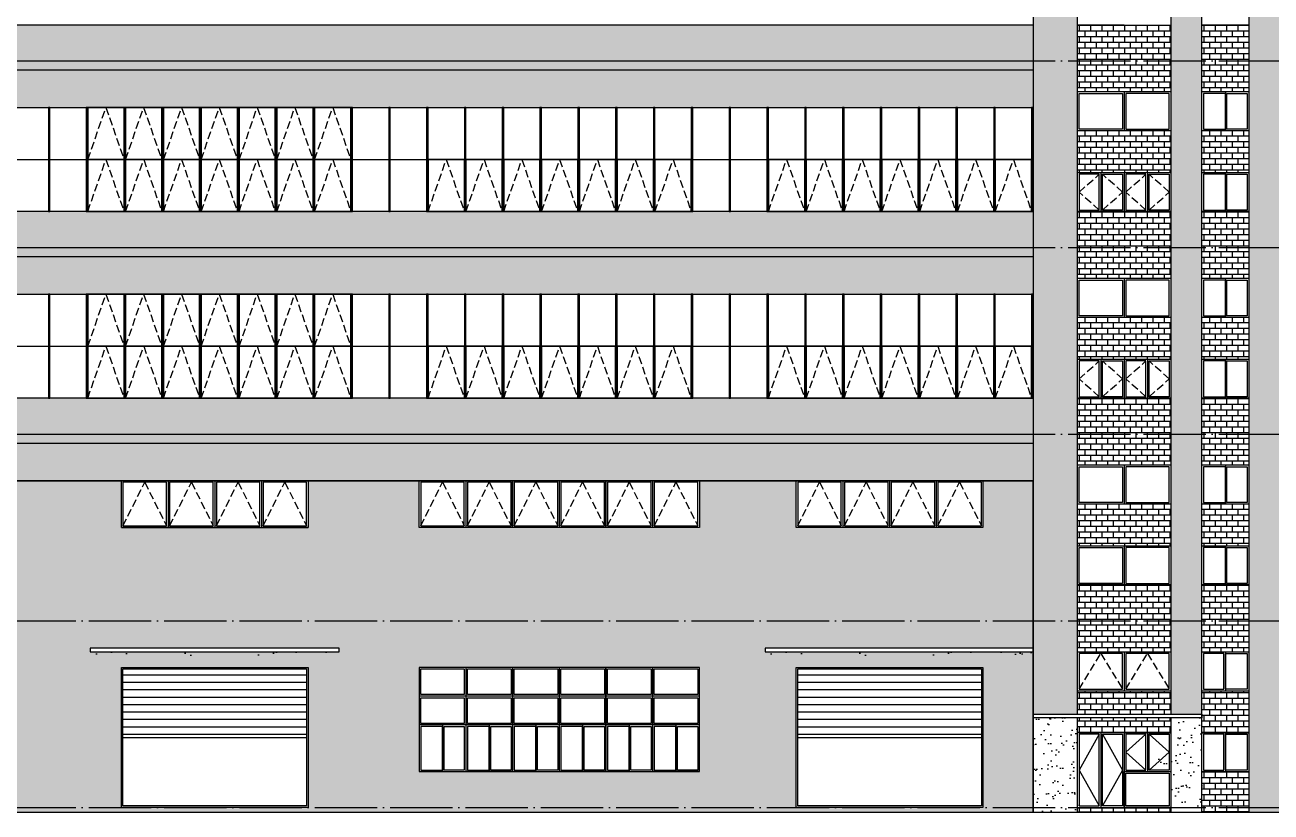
# Model space of a CAD drawing. Extents: x 6843040 to 15500510, y -6507076 to -4940511.
# Drawn here: x 7670060 to 7710092, y -5889567 to -5864267 of the extents above; entities that cross this region are included whole.
import ezdxf

# ---------------------------------------------------------------- set-up
doc = ezdxf.new("R2010")
doc.units = 0
doc.header["$LTSCALE"] = 1000
doc.header["$MEASUREMENT"] = 0
doc.linetypes.add('DASH', pattern=[0.35, 0.25, -0.1])
doc.linetypes.add('DOTE', pattern=[2.42, 2, -0.2, 0.02, -0.2])
for name, color, linetype in [('DOTE', 8, 'DOTE'), ('E_LINE_1', 1, 'Continuous'), ('E_LINE_2', 40, 'Continuous'), ('E_LINE_3', 7, 'Continuous'), ('E_LINE_6', 11, 'Continuous'), ('plan-1', 40, 'Continuous'), ('PUB_HACTH', 8, 'Continuous'), ('WINDOW', 4, 'Continuous')]:
    doc.layers.add(name, color=color, linetype=linetype)
pattern_1 = [(82.5, (0, 0), (-422.103955, 395.378137), [0, -456, 0, -510, 0, -487.5]), (52.5, (0, 0), (-223.241253, 974.09392), [0, -246, 0, -411, 0, -157.5]), (12.5, (-260.9, -260.9), (659.408782, 661.809715), [0, -150, 0, -540, 0, -705]), (2.5, (-260.9, -260.9), (451.51265, 823.878855), [0, -75, 0, -354, 0, -405])]

msp = doc.modelspace()

# ---------------------------------------------------------------- hatches: boundary and pattern name
at = {"layer": 'PUB_HACTH'}
h = msp.add_hatch(dxfattribs=at)
h.set_pattern_fill('粉刷', color=256, scale=150, angle=45)
h.set_pattern_definition(pattern_1)
h.paths.add_polyline_path([(7713872.4, -5842417.4), (7702447.4, -5842417.4), (7702447.4, -5886417.4), (7703872.4, -5886417.4), (7703872.4, -5843417.4), (7706872.4, -5843417.4), (7706872.4, -5886417.4), (7707447.4, -5886417.4), (7707872.4, -5886417.4), (7707872.4, -5843417.4), (7709372.4, -5843417.4), (7709372.4, -5889567.4), (7713872.4, -5889567.4)])
h = msp.add_hatch(dxfattribs=at)
h.set_pattern_fill('粉刷', color=256, scale=150, angle=45)
h.set_pattern_definition([(82.5, (-9e-10, 205189), (-422.103955, 395.378137), [0, -456, 0, -510, 0, -487.5]), (52.5, (-9e-10, 205189), (-223.241253, 974.09392), [0, -246, 0, -411, 0, -157.5]), (12.5, (-260.9, 204928.1), (659.408782, 661.809715), [0, -150, 0, -540, 0, -705]), (2.5, (-260.9, 204928.1), (451.51265, 823.878855), [0, -75, 0, -354, 0, -405])])
h.paths.add_polyline_path([(7702447.4, -5864267.4), (7648897.4, -5864267.4), (7648897.4, -5865417.4), (7648997.4, -5865417.4), (7702447.4, -5865417.4)])
h.paths.add_polyline_path([(7702447.4, -5865717.4), (7648897.4, -5865717.4), (7648897.4, -5866917.4), (7648997.4, -5866917.4), (7702447.4, -5866917.4)])
h = msp.add_hatch(dxfattribs=at)
h.set_pattern_fill('AR-B816', color=256, scale=150)
h.set_pattern_definition([(0, (425, 211189), (0, 181.9656), []), (90, (425, 211189), (-181.9656, 181.9656), [181.9656, -181.9656])])
h.paths.add_polyline_path([(7703872.4, -5866417.4), (7706872.4, -5866417.4), (7706872.4, -5864267.4), (7703872.4, -5864267.4)])
h = msp.add_hatch(dxfattribs=at)
h.set_pattern_fill('AR-B816', color=256, scale=150)
h.set_pattern_definition([(0, (4425, 211189), (0, 181.9656), []), (90, (4425, 211189), (-181.9656, 181.9656), [181.9656, -181.9656])])
h.paths.add_polyline_path([(7707872.4, -5866417.4), (7709372.4, -5866417.4), (7709372.4, -5864267.4), (7707872.4, -5864267.4)])
h = msp.add_hatch(dxfattribs=at)
h.set_pattern_fill('AR-B816', color=256, scale=150)
h.set_pattern_definition([(0, (91111.56, 198914), (0, 181.9656), []), (90, (91111.56, 198914), (-181.9656, 181.9656), [181.9656, -181.9656])])
h.paths.add_polyline_path([(7702447.4, -5865692.4), (7648997.4, -5865692.4), (7648997.4, -5865392.4), (7702447.4, -5865392.4)])
h = msp.add_hatch(dxfattribs=at)
h.set_pattern_fill('AR-B816', color=256, scale=150)
h.set_pattern_definition([(0, (425, 209089.1), (0, 181.9656), []), (90, (425, 209089.1), (-181.9656, 181.9656), [181.9656, -181.9656])])
h.paths.add_polyline_path([(7706872.4, -5867667.4), (7703872.4, -5867667.4), (7703872.4, -5869017.3), (7706872.4, -5869017.3)])
h = msp.add_hatch(dxfattribs=at)
h.set_pattern_fill('AR-B816', color=256, scale=150)
h.set_pattern_definition([(0, (4425, 209089.1), (0, 181.9656), []), (90, (4425, 209089.1), (-181.9656, 181.9656), [181.9656, -181.9656])])
h.paths.add_polyline_path([(7709372.4, -5867667.4), (7707872.4, -5867667.4), (7707872.4, -5869017.3), (7709372.4, -5869017.3)])
h = msp.add_hatch(dxfattribs=at)
h.set_pattern_fill('粉刷', color=256, scale=150, angle=45)
h.set_pattern_definition([(82.5, (-9e-10, 199189), (-422.103955, 395.378137), [0, -456, 0, -510, 0, -487.5]), (52.5, (-9e-10, 199189), (-223.241253, 974.09392), [0, -246, 0, -411, 0, -157.5]), (12.5, (-260.9, 198928.1), (659.408782, 661.809715), [0, -150, 0, -540, 0, -705]), (2.5, (-260.9, 198928.1), (451.51265, 823.878855), [0, -75, 0, -354, 0, -405])])
h.paths.add_polyline_path([(7702447.4, -5870267.4), (7648897.4, -5870267.4), (7648897.4, -5871417.4), (7648997.4, -5871417.4), (7702447.4, -5871417.4)])
h.paths.add_polyline_path([(7702447.4, -5871717.4), (7648897.4, -5871717.4), (7648897.4, -5872917.4), (7648997.4, -5872917.4), (7702447.4, -5872917.4)])
h = msp.add_hatch(dxfattribs=at)
h.set_pattern_fill('AR-B816', color=256, scale=150)
h.set_pattern_definition([(0, (425, 205189), (0, 181.9656), []), (90, (425, 205189), (-181.9656, 181.9656), [181.9656, -181.9656])])
h.paths.add_polyline_path([(7703872.4, -5872417.4), (7706872.4, -5872417.4), (7706872.4, -5870267.4), (7703872.4, -5870267.4)])
h = msp.add_hatch(dxfattribs=at)
h.set_pattern_fill('AR-B816', color=256, scale=150)
h.set_pattern_definition([(0, (4425, 205189), (0, 181.9656), []), (90, (4425, 205189), (-181.9656, 181.9656), [181.9656, -181.9656])])
h.paths.add_polyline_path([(7707872.4, -5872417.4), (7709372.4, -5872417.4), (7709372.4, -5870267.4), (7707872.4, -5870267.4)])
h = msp.add_hatch(dxfattribs=at)
h.set_pattern_fill('AR-B816', color=256, scale=150)
h.set_pattern_definition([(0, (91111.56, 192889), (0, 181.9656), []), (90, (91111.56, 192889), (-181.9656, 181.9656), [181.9656, -181.9656])])
h.paths.add_polyline_path([(7702447.4, -5871717.4), (7648997.4, -5871717.4), (7648997.4, -5871417.4), (7702447.4, -5871417.4)])
h = msp.add_hatch(dxfattribs=at)
h.set_pattern_fill('AR-B816', color=256, scale=150)
h.set_pattern_definition([(0, (425, 203089.1), (0, 181.9656), []), (90, (425, 203089.1), (-181.9656, 181.9656), [181.9656, -181.9656])])
h.paths.add_polyline_path([(7706872.4, -5873667.4), (7703872.4, -5873667.4), (7703872.4, -5875017.3), (7706872.4, -5875017.3)])
h = msp.add_hatch(dxfattribs=at)
h.set_pattern_fill('AR-B816', color=256, scale=150)
h.set_pattern_definition([(0, (4425, 203089.1), (0, 181.9656), []), (90, (4425, 203089.1), (-181.9656, 181.9656), [181.9656, -181.9656])])
h.paths.add_polyline_path([(7709372.4, -5873667.4), (7707872.4, -5873667.4), (7707872.4, -5875017.3), (7709372.4, -5875017.3)])
h = msp.add_hatch(dxfattribs=at)
h.set_pattern_fill('粉刷', color=256, scale=150, angle=45)
h.set_pattern_definition([(82.5, (-9e-10, 193189), (-422.103955, 395.378137), [0, -456, 0, -510, 0, -487.5]), (52.5, (-9e-10, 193189), (-223.241253, 974.09392), [0, -246, 0, -411, 0, -157.5]), (12.5, (-260.9, 192928.1), (659.408782, 661.809715), [0, -150, 0, -540, 0, -705]), (2.5, (-260.9, 192928.1), (451.51265, 823.878855), [0, -75, 0, -354, 0, -405])])
h.paths.add_polyline_path([(7702447.4, -5876267.4), (7648897.4, -5876267.4), (7648897.4, -5877417.4), (7648997.4, -5877417.4), (7702447.4, -5877417.4)])
h.paths.add_polyline_path([(7702447.4, -5877717.4), (7648897.4, -5877717.4), (7648897.4, -5878917.4), (7648997.4, -5878917.4), (7702447.4, -5878917.4)])
h = msp.add_hatch(dxfattribs=at)
h.set_pattern_fill('AR-B816', color=256, scale=150)
h.set_pattern_definition([(0, (425, 199189), (0, 181.9656), []), (90, (425, 199189), (-181.9656, 181.9656), [181.9656, -181.9656])])
h.paths.add_polyline_path([(7703872.4, -5878417.4), (7706872.4, -5878417.4), (7706872.4, -5876267.4), (7703872.4, -5876267.4)])
h = msp.add_hatch(dxfattribs=at)
h.set_pattern_fill('AR-B816', color=256, scale=150)
h.set_pattern_definition([(0, (4425, 199189), (0, 181.9656), []), (90, (4425, 199189), (-181.9656, 181.9656), [181.9656, -181.9656])])
h.paths.add_polyline_path([(7709372.4, -5876267.4), (7707872.4, -5876267.4), (7707872.4, -5878417.4), (7709372.4, -5878417.4)])
h = msp.add_hatch(dxfattribs=at)
h.set_pattern_fill('AR-B816', color=256, scale=150)
h.set_pattern_definition([(0, (91111.56, 186889), (0, 181.9656), []), (90, (91111.56, 186889), (-181.9656, 181.9656), [181.9656, -181.9656])])
h.paths.add_polyline_path([(7702447.4, -5877717.4), (7648997.4, -5877717.4), (7648997.4, -5877417.4), (7702447.4, -5877417.4)])
h = msp.add_hatch(dxfattribs=at)
h.set_pattern_fill('粉刷', color=256, scale=150, angle=45)
h.set_pattern_definition(pattern_1)
h.paths.add_polyline_path([(7694836.2, -5889417.4), (7694836.2, -5884917.4), (7700836.2, -5884917.4), (7700836.2, -5889417.4)], flags=16)
h.paths.add_polyline_path([(7693836.2, -5884417.4), (7702447.4, -5884417.4), (7702447.4, -5884297.4), (7693836.2, -5884297.4)], flags=16)
h.paths.add_polyline_path([(7649197.4, -5889567.4), (7702447.4, -5889567.4), (7702447.4, -5878917.4), (7649197.4, -5878917.4)])
h.paths.add_polyline_path([(7700836.2, -5880417.4), (7694836.2, -5880417.4), (7694836.2, -5878917.4), (7700836.2, -5878917.4)], flags=16)
h.paths.add_polyline_path([(7691725, -5880417.4), (7688725, -5880417.4), (7688725, -5878917.4), (7691725, -5878917.4)], flags=16)
h.paths.add_polyline_path([(7682725, -5888267.4), (7691725, -5888267.4), (7691725, -5884917.4), (7682725, -5884917.4)], flags=16)
h.paths.add_polyline_path([(7688725, -5880417.4), (7685725, -5880417.4), (7685725, -5878917.4), (7688725, -5878917.4)], flags=16)
h.paths.add_polyline_path([(7685725, -5880417.4), (7682725, -5880417.4), (7682725, -5878917.4), (7685725, -5878917.4)], flags=16)
h.paths.add_polyline_path([(7679158.7, -5880417.4), (7673158.7, -5880417.4), (7673158.7, -5878917.4), (7679158.7, -5878917.4)], flags=16)
h.paths.add_polyline_path([(7669747.4, -5880417.4), (7666747.4, -5880417.4), (7666747.4, -5878917.4), (7669747.4, -5878917.4)], flags=16)
h.paths.add_polyline_path([(7666747.4, -5880417.4), (7663747.4, -5880417.4), (7663747.4, -5878917.4), (7666747.4, -5878917.4)], flags=16)
h.paths.add_polyline_path([(7663747.4, -5880417.4), (7660747.4, -5880417.4), (7660747.4, -5878917.4), (7663747.4, -5878917.4)], flags=16)
h.paths.add_polyline_path([(7669747.4, -5888267.4), (7660747.4, -5888267.4), (7660747.4, -5884917.4), (7669747.4, -5884917.4)], flags=16)
h.paths.add_polyline_path([(7673158.7, -5889417.4), (7673158.7, -5884917.4), (7679158.7, -5884917.4), (7679158.7, -5889417.4)], flags=16)
h.paths.add_polyline_path([(7672158.7, -5884417.4), (7680158, -5884417.4), (7680158, -5884297.4), (7672158.7, -5884297.4)], flags=16)
h.paths.add_polyline_path([(7656697.4, -5889417.4), (7658197.4, -5889417.4), (7658197.4, -5887017.4), (7656697.4, -5887017.4)], flags=16)
h.paths.add_polyline_path([(7654197.4, -5889417.4), (7655697.4, -5889417.4), (7655697.4, -5887017.4), (7654197.4, -5887017.4)], flags=16)
h.paths.add_polyline_path([(7654197.4, -5886537.4), (7653197.4, -5886537.4), (7653197.4, -5886417.4), (7658197.4, -5886417.4), (7660747.4, -5886417.4), (7660747.4, -5886537.4)], flags=16)
h.paths.add_polyline_path([(7656697.4, -5886167.4), (7658197.4, -5886167.4), (7658197.4, -5884917.4), (7656697.4, -5884917.4)], flags=16)
h.paths.add_polyline_path([(7656697.4, -5882267.4), (7658197.4, -5882267.4), (7658197.4, -5881017.3), (7656697.4, -5881017.3)], flags=16)
h.paths.add_polyline_path([(7654197.4, -5882267.4), (7655697.4, -5882267.4), (7655697.4, -5881017.3), (7654197.4, -5881017.3)], flags=16)
h.paths.add_polyline_path([(7654197.4, -5880167.5), (7655697.4, -5880167.5), (7655697.4, -5878917.4), (7654197.4, -5878917.4)], flags=16)
h.paths.add_polyline_path([(7656697.4, -5880167.5), (7658197.4, -5880167.5), (7658197.4, -5878917.4), (7656697.4, -5878917.4)], flags=16)
h = msp.add_hatch(dxfattribs=at)
h.set_pattern_fill('AR-B816', color=256, scale=150)
h.set_pattern_definition([(0, (425, 197089.1), (0, 181.9656), []), (90, (425, 197089.1), (-181.9656, 181.9656), [181.9656, -181.9656])])
h.paths.add_polyline_path([(7706872.4, -5879667.4), (7703872.4, -5879667.4), (7703872.4, -5881017.3), (7706872.4, -5881017.3)])
h = msp.add_hatch(dxfattribs=at)
h.set_pattern_fill('AR-B816', color=256, scale=150)
h.set_pattern_definition([(0, (4425, 197089.1), (0, 181.9656), []), (90, (4425, 197089.1), (-181.9656, 181.9656), [181.9656, -181.9656])])
h.paths.add_polyline_path([(7709372.4, -5879667.4), (7707872.4, -5879667.4), (7707872.4, -5881017.3), (7709372.4, -5881017.3)])
h = msp.add_hatch(dxfattribs=at)
h.set_pattern_fill('AR-B816', color=256, scale=150)
h.set_pattern_definition([(0, (425, 193189), (0, 181.9656), []), (90, (425, 193189), (-181.9656, 181.9656), [181.9656, -181.9656])])
h.paths.add_polyline_path([(7703872.4, -5884417.3), (7706872.4, -5884417.3), (7706872.4, -5882267.4), (7703872.4, -5882267.4)])
h = msp.add_hatch(dxfattribs=at)
h.set_pattern_fill('AR-B816', color=256, scale=150)
h.set_pattern_definition([(0, (4425, 193189), (0, 181.9656), []), (90, (4425, 193189), (-181.9656, 181.9656), [181.9656, -181.9656])])
h.paths.add_polyline_path([(7707872.4, -5884417.4), (7709372.4, -5884417.4), (7709372.4, -5882267.4), (7707872.4, -5882267.4)])
h = msp.add_hatch(dxfattribs=at)
h.set_pattern_fill('粉刷', color=256, scale=150, angle=45)
h.set_pattern_definition([(82.5, (19760.6, 215189), (-422.103955, 395.378137), [0, -456, 0, -510, 0, -487.5]), (52.5, (19760.6, 215189), (-223.241253, 974.09392), [0, -246, 0, -411, 0, -157.5]), (12.5, (19499.66, 214928.1), (659.408782, 661.809715), [0, -150, 0, -540, 0, -705]), (2.5, (19499.66, 214928.1), (451.51265, 823.878855), [0, -75, 0, -354, 0, -405])])
h.paths.add_polyline_path([(7680158, -5884417.4), (7679158, -5884417.4), (7672158.7, -5884417.4), (7672158.7, -5884537.4), (7675158, -5884537.4), (7680158, -5884537.4)])
h = msp.add_hatch(dxfattribs=at)
h.set_pattern_fill('粉刷', color=256, scale=150, angle=45)
h.set_pattern_definition([(82.5, (41438.13, 215189), (-422.103955, 395.378137), [0, -456, 0, -510, 0, -487.5]), (52.5, (41438.1, 215189), (-223.241253, 974.09392), [0, -246, 0, -411, 0, -157.5]), (12.5, (41177.2, 214928.1), (659.408782, 661.809715), [0, -150, 0, -540, 0, -705]), (2.5, (41177.2, 214928.1), (451.51265, 823.878855), [0, -75, 0, -354, 0, -405])])
h.paths.add_polyline_path([(7702447.4, -5884417.4), (7700835.6, -5884417.4), (7693836.2, -5884417.4), (7693836.2, -5884537.4), (7696835.6, -5884537.4), (7702447.4, -5884537.4)])
h = msp.add_hatch(dxfattribs=at)
h.set_pattern_fill('ANSI31', color=256, scale=150, angle=135)
h.set_pattern_definition([(180, (3295708.31, -759991.84), (-1e-14, -238.125), [])])
h.paths.add_polyline_path([(7673208.7, -5884967.4), (7673208.7, -5887167.4), (7679108.7, -5887167.4), (7679108.7, -5884967.4)])
h = msp.add_hatch(dxfattribs=at)
h.set_pattern_fill('ANSI31', color=256, scale=150, angle=135)
h.set_pattern_definition([(180, (3317385.86, -759991.84), (-1e-14, -238.125), [])])
h.paths.add_polyline_path([(7694886.2, -5884967.4), (7694886.2, -5887167.4), (7700786.2, -5887167.4), (7700786.2, -5884967.4)])
h = msp.add_hatch(dxfattribs=at)
h.set_pattern_fill('AR-B816', color=256, scale=150)
h.set_pattern_definition([(0, (425.01, 189739), (0, 181.9656), []), (90, (425.01, 189739), (-181.9656, 181.9656), [181.9656, -181.9656])])
h.paths.add_polyline_path([(7703872.4, -5886417.4), (7706872.4, -5886417.4), (7706872.4, -5885667.4), (7703872.4, -5885667.4)])
h.paths.add_polyline_path([(7706872.4, -5886537.4), (7703872.4, -5886537.4), (7703872.4, -5887017.4), (7706872.4, -5887017.4)])
h = msp.add_hatch(dxfattribs=at)
h.set_pattern_fill('AR-B816', color=256, scale=150)
h.set_pattern_definition([(0, (4425, 189739), (0, 181.9656), []), (90, (4425, 189739), (-181.9656, 181.9656), [181.9656, -181.9656])])
h.paths.add_polyline_path([(7707872.4, -5887017.4), (7709372.4, -5887017.4), (7709372.4, -5885667.4), (7707872.4, -5885667.4)])
h = msp.add_hatch(dxfattribs=at)
h.set_pattern_fill('粉刷', color=256, scale=150, angle=45)
h.set_pattern_definition(pattern_1)
h.paths.add_polyline_path([(7703872.4, -5886537.4), (7703447.4, -5886537.4), (7702447.4, -5886537.4), (7702447.4, -5889567.4), (7703872.4, -5889567.4)], flags=17)
h = msp.add_hatch(dxfattribs=at)
h.set_pattern_fill('粉刷', color=256, scale=150, angle=45)
h.set_pattern_definition(pattern_1)
h.paths.add_polyline_path([(7706872.4, -5889567.4), (7707872.4, -5889567.4), (7707872.4, -5886537.4), (7706872.4, -5886537.4)])
h = msp.add_hatch(dxfattribs=at)
h.set_pattern_fill('粉刷', color=256, scale=150, angle=45)
h.set_pattern_definition(pattern_1)
edge = h.paths.add_edge_path()
edge.add_line((7706172.2, -5888020.2), (7706853.2, -5888020.2))
edge.add_line((7706853.2, -5888020.2), (7706853.2, -5887757.7))
edge.add_line((7706853.2, -5887757.7), (7706172.2, -5887757.7))
edge.add_line((7706172.2, -5887757.7), (7706172.2, -5888020.2))
edge.add_line((7706839.1, -5887910.9), (7706928, -5887910.9))
edge.add_line((7706928, -5887910.9), (7706928, -5887779.6))
edge.add_line((7706928, -5887779.6), (7706839.1, -5887779.6))
edge.add_line((7706839.1, -5887779.6), (7706839.1, -5887910.9))
h = msp.add_hatch(dxfattribs=at)
h.set_pattern_fill('AR-B816', color=256, scale=150)
h.set_pattern_definition([(0, (4425, 187189), (0, 181.9656), []), (90, (4425, 187189), (-181.9656, 181.9656), [181.9656, -181.9656])])
h.paths.add_polyline_path([(7707872.4, -5889567.4), (7709372.4, -5889567.4), (7709372.4, -5888267.4), (7707872.4, -5888267.4)])
h = msp.add_hatch(dxfattribs=at)
h.set_pattern_fill('AR-B816', color=256, scale=150)
h.set_pattern_definition([(0, (425, 186039), (0, 181.9656), []), (90, (425, 186039), (-181.9656, 181.9656), [181.9656, -181.9656])])
h.paths.add_polyline_path([(7703872.4, -5889567.4), (7706872.4, -5889567.4), (7706872.4, -5889417.4), (7703872.4, -5889417.4)])

# ---------------------------------------------------------------- linework, layer by layer
for points in [[(7703872.4, -5864267.4), (7705372.4, -5864267.4)], [(7707872.4, -5864267.4), (7709372.4, -5864267.4)], [(7703872.4, -5870267.4), (7705372.4, -5870267.4)], [(7707872.4, -5870267.4), (7709372.4, -5870267.4)], [(7703872.4, -5876267.4), (7705372.4, -5876267.4)], [(7707872.4, -5876267.4), (7709372.4, -5876267.4)], [(7709372.4, -5878417.4), (7707872.4, -5878417.4)], [(7703872.4, -5882267.4), (7705372.4, -5882267.4)], [(7709372.4, -5882267.4), (7707872.4, -5882267.4)], [(7703872.4, -5884417.4), (7705372.4, -5884417.4)], [(7707872.4, -5884417.4), (7709372.4, -5884417.4)], [(7703872.4, -5885667.4), (7705372.4, -5885667.4)], [(7703872.4, -5885667.4), (7706872.4, -5885667.4)], [(7707872.4, -5885667.4), (7709372.4, -5885667.4)], [(7707872.4, -5885667.4), (7709372.4, -5885667.4)], [(7685725, -5888267.4), (7684225, -5888267.4)], [(7688725, -5888267.4), (7687225, -5888267.4)], [(7691725, -5888267.4), (7690225, -5888267.4)], [(7705372.4, -5888267.4), (7706872.4, -5888267.4)], [(7707872.4, -5888267.4), (7709372.4, -5888267.4)], [(7703872.4, -5889417.4), (7705372.4, -5889417.4)]]:
    msp.add_lwpolyline(points)
for points in [[(7679158.7, -5880417.4), (7673158.7, -5880417.4), (7673158.7, -5878917.4), (7679158.7, -5878917.4)], [(7685725, -5880417.4), (7682725, -5880417.4), (7682725, -5878917.4), (7685725, -5878917.4)], [(7688725, -5880417.4), (7685725, -5880417.4), (7685725, -5878917.4), (7688725, -5878917.4)], [(7691725, -5880417.4), (7688725, -5880417.4), (7688725, -5878917.4), (7691725, -5878917.4)], [(7700836.2, -5880417.4), (7694836.2, -5880417.4), (7694836.2, -5878917.4), (7700836.2, -5878917.4)], [(7672158.7, -5884417.4), (7680158, -5884417.4), (7680158, -5884297.4), (7672158.7, -5884297.4)], [(7693836.2, -5884417.4), (7702447.4, -5884417.4), (7702447.4, -5884297.4), (7693836.2, -5884297.4)], [(7673158.7, -5889417.4), (7673158.7, -5884917.4), (7679158.7, -5884917.4), (7679158.7, -5889417.4)], [(7682725, -5888267.4), (7691725, -5888267.4), (7691725, -5884917.4), (7682725, -5884917.4)], [(7685725, -5888267.4), (7688725, -5888267.4), (7688725, -5884917.4), (7685725, -5884917.4)], [(7688725, -5888267.4), (7691725, -5888267.4), (7691725, -5884917.4), (7688725, -5884917.4)], [(7694836.2, -5889417.4), (7694836.2, -5884917.4), (7700836.2, -5884917.4), (7700836.2, -5889417.4)], [(7703447.4, -5886537.4), (7702447.4, -5886537.4), (7702447.4, -5886417.4), (7707447.4, -5886417.4), (7707872.4, -5886417.4), (7707872.4, -5886537.4)], [(7706872.4, -5889567.4), (7707872.4, -5889567.4), (7707872.4, -5886537.4), (7706872.4, -5886537.4)]]:
    msp.add_lwpolyline(points, close=True)
at = {"layer": 'DOTE'}
for p, q in [((7640656.9, -5865417.4), (7783625, -5865417.4)), ((7640656.9, -5871417.4), (7783625, -5871417.4)), ((7640656.9, -5877417.4), (7783625, -5877417.4)), ((7640656.9, -5883417.4), (7783625, -5883417.4)), ((7640656.9, -5889417.4), (7783625, -5889417.4)), ((7640656.9, -5889567.4), (7783625, -5889567.4))]:
    msp.add_line(p, q, dxfattribs=at)
at = {"layer": 'E_LINE_1'}
for points in [[(7713872.4, -5889567.4), (7713872.4, -5842417.4), (7702447.4, -5842417.4), (7702447.4, -5889567.4)], [(7640945, -5889567.4), (7780849, -5889567.4)]]:
    msp.add_lwpolyline(points, dxfattribs=at)
at = {"layer": 'E_LINE_2'}
for points in [[(7648897.4, -5864267.4), (7702447.4, -5864267.4)], [(7648897.4, -5865417.4), (7702447.4, -5865417.4)], [(7702447.4, -5865717.4), (7648897.4, -5865717.4)], [(7648897.4, -5866917.4), (7702447.4, -5866917.4)], [(7702447.4, -5870267.4), (7648897.4, -5870267.4)], [(7648897.4, -5871417.4), (7702447.4, -5871417.4)], [(7702447.4, -5871717.4), (7648897.4, -5871717.4)], [(7648897.4, -5872917.4), (7702447.4, -5872917.4)], [(7702447.4, -5876267.4), (7648897.4, -5876267.4)], [(7648897.4, -5877417.4), (7702447.4, -5877417.4)], [(7702447.4, -5877717.4), (7648897.4, -5877717.4)], [(7648897.4, -5878917.4), (7702447.4, -5878917.4)]]:
    msp.add_lwpolyline(points, dxfattribs=at)
at = {"layer": 'E_LINE_3'}
for points in [[(7703872.4, -5886417.4), (7703872.4, -5843417.4), (7706872.4, -5843417.4), (7706872.4, -5886417.4)], [(7706872.4, -5886537.4), (7706872.4, -5889567.4), (7703872.4, -5889567.4), (7703872.4, -5886537.4)]]:
    msp.add_lwpolyline(points, dxfattribs=at)
msp.add_lwpolyline([(7709372.4, -5889567.4), (7707872.4, -5889567.4), (7707872.4, -5843417.4), (7709372.4, -5843417.4)], close=True, dxfattribs=at)
at = {"layer": 'E_LINE_6'}
for points in [[(7670863.3, -5866917.4), (7670813.3, -5866917.4), (7670813.3, -5870267.4), (7670863.3, -5870267.4)], [(7672078.1, -5866917.4), (7672028.1, -5866917.4), (7672028.1, -5870267.4), (7672078.1, -5870267.4)], [(7673292.9, -5866917.4), (7673242.9, -5866917.4), (7673242.9, -5870267.4), (7673292.9, -5870267.4)], [(7674507.7, -5866917.4), (7674457.7, -5866917.4), (7674457.7, -5870267.4), (7674507.7, -5870267.4)], [(7675722.4, -5866917.4), (7675672.4, -5866917.4), (7675672.4, -5870267.4), (7675722.4, -5870267.4)], [(7676937.2, -5866917.4), (7676887.2, -5866917.4), (7676887.2, -5870267.4), (7676937.2, -5870267.4)], [(7678152, -5866917.4), (7678102, -5866917.4), (7678102, -5870267.4), (7678152, -5870267.4)], [(7679366.8, -5866917.4), (7679316.8, -5866917.4), (7679316.8, -5870267.4), (7679366.8, -5870267.4)], [(7680581.5, -5866917.4), (7680531.5, -5866917.4), (7680531.5, -5870267.4), (7680581.5, -5870267.4)], [(7681796.3, -5866917.4), (7681746.3, -5866917.4), (7681746.3, -5870267.4), (7681796.3, -5870267.4)], [(7683011.1, -5866917.4), (7682961.1, -5866917.4), (7682961.1, -5870267.4), (7683011.1, -5870267.4)], [(7684225.8, -5866917.4), (7684175.8, -5866917.4), (7684175.8, -5870267.4), (7684225.8, -5870267.4)], [(7685440.6, -5866917.4), (7685390.6, -5866917.4), (7685390.6, -5870267.4), (7685440.6, -5870267.4)], [(7686655.4, -5866917.4), (7686605.4, -5866917.4), (7686605.4, -5870267.4), (7686655.4, -5870267.4)], [(7687870.2, -5866917.4), (7687820.2, -5866917.4), (7687820.2, -5870267.4), (7687870.2, -5870267.4)], [(7689084.9, -5866917.4), (7689034.9, -5866917.4), (7689034.9, -5870267.4), (7689084.9, -5870267.4)], [(7690299.7, -5866917.4), (7690249.7, -5866917.4), (7690249.7, -5870267.4), (7690299.7, -5870267.4)], [(7691514.5, -5866917.4), (7691464.5, -5866917.4), (7691464.5, -5870267.4), (7691514.5, -5870267.4)], [(7692729.3, -5866917.4), (7692679.3, -5866917.4), (7692679.3, -5870267.4), (7692729.3, -5870267.4)], [(7693944, -5866917.4), (7693894, -5866917.4), (7693894, -5870267.4), (7693944, -5870267.4)], [(7695158.8, -5866917.4), (7695108.8, -5866917.4), (7695108.8, -5870267.4), (7695158.8, -5870267.4)], [(7696373.6, -5866917.4), (7696323.6, -5866917.4), (7696323.6, -5870267.4), (7696373.6, -5870267.4)], [(7697588.3, -5866917.4), (7697538.3, -5866917.4), (7697538.3, -5870267.4), (7697588.3, -5870267.4)], [(7698803.1, -5866917.4), (7698753.1, -5866917.4), (7698753.1, -5870267.4), (7698803.1, -5870267.4)], [(7700017.9, -5866917.4), (7699967.9, -5866917.4), (7699967.9, -5870267.4), (7700017.9, -5870267.4)], [(7701232.7, -5866917.4), (7701182.7, -5866917.4), (7701182.7, -5870267.4), (7701232.7, -5870267.4)], [(7702447.4, -5866917.4), (7702397.4, -5866917.4), (7702397.4, -5870267.4), (7702447.4, -5870267.4)], [(7670863.3, -5872917.4), (7670813.3, -5872917.4), (7670813.3, -5876267.4), (7670863.3, -5876267.4)], [(7672078.1, -5872917.4), (7672028.1, -5872917.4), (7672028.1, -5876267.4), (7672078.1, -5876267.4)], [(7673292.9, -5872917.4), (7673242.9, -5872917.4), (7673242.9, -5876267.4), (7673292.9, -5876267.4)], [(7674507.7, -5872917.4), (7674457.7, -5872917.4), (7674457.7, -5876267.4), (7674507.7, -5876267.4)], [(7675722.4, -5872917.4), (7675672.4, -5872917.4), (7675672.4, -5876267.4), (7675722.4, -5876267.4)], [(7676937.2, -5872917.4), (7676887.2, -5872917.4), (7676887.2, -5876267.4), (7676937.2, -5876267.4)], [(7678152, -5872917.4), (7678102, -5872917.4), (7678102, -5876267.4), (7678152, -5876267.4)], [(7679366.8, -5872917.4), (7679316.8, -5872917.4), (7679316.8, -5876267.4), (7679366.8, -5876267.4)], [(7680581.5, -5872917.4), (7680531.5, -5872917.4), (7680531.5, -5876267.4), (7680581.5, -5876267.4)], [(7681796.3, -5872917.4), (7681746.3, -5872917.4), (7681746.3, -5876267.4), (7681796.3, -5876267.4)], [(7683011.1, -5872917.4), (7682961.1, -5872917.4), (7682961.1, -5876267.4), (7683011.1, -5876267.4)], [(7684225.8, -5872917.4), (7684175.8, -5872917.4), (7684175.8, -5876267.4), (7684225.8, -5876267.4)], [(7685440.6, -5872917.4), (7685390.6, -5872917.4), (7685390.6, -5876267.4), (7685440.6, -5876267.4)], [(7686655.4, -5872917.4), (7686605.4, -5872917.4), (7686605.4, -5876267.4), (7686655.4, -5876267.4)], [(7687870.2, -5872917.4), (7687820.2, -5872917.4), (7687820.2, -5876267.4), (7687870.2, -5876267.4)], [(7689084.9, -5872917.4), (7689034.9, -5872917.4), (7689034.9, -5876267.4), (7689084.9, -5876267.4)], [(7690299.7, -5872917.4), (7690249.7, -5872917.4), (7690249.7, -5876267.4), (7690299.7, -5876267.4)], [(7691514.5, -5872917.4), (7691464.5, -5872917.4), (7691464.5, -5876267.4), (7691514.5, -5876267.4)], [(7692729.3, -5872917.4), (7692679.3, -5872917.4), (7692679.3, -5876267.4), (7692729.3, -5876267.4)], [(7693944, -5872917.4), (7693894, -5872917.4), (7693894, -5876267.4), (7693944, -5876267.4)], [(7695158.8, -5872917.4), (7695108.8, -5872917.4), (7695108.8, -5876267.4), (7695158.8, -5876267.4)], [(7696373.6, -5872917.4), (7696323.6, -5872917.4), (7696323.6, -5876267.4), (7696373.6, -5876267.4)], [(7697588.3, -5872917.4), (7697538.3, -5872917.4), (7697538.3, -5876267.4), (7697588.3, -5876267.4)], [(7698803.1, -5872917.4), (7698753.1, -5872917.4), (7698753.1, -5876267.4), (7698803.1, -5876267.4)], [(7700017.9, -5872917.4), (7699967.9, -5872917.4), (7699967.9, -5876267.4), (7700017.9, -5876267.4)], [(7701232.7, -5872917.4), (7701182.7, -5872917.4), (7701182.7, -5876267.4), (7701232.7, -5876267.4)], [(7702447.4, -5872917.4), (7702397.4, -5872917.4), (7702397.4, -5876267.4), (7702447.4, -5876267.4)]]:
    msp.add_lwpolyline(points, close=True, dxfattribs=at)
at = {"layer": 'plan-1'}
msp.add_lwpolyline([(7649197.4, -5889567.4), (7702447.4, -5889567.4), (7702447.4, -5878917.4), (7649197.4, -5878917.4)], close=True, dxfattribs=at)
at = {"layer": 'WINDOW'}
for points in [[(7706872.4, -5866417.4), (7703872.4, -5866417.4)], [(7705372.4, -5866417.3), (7705372.4, -5867667.4)], [(7709372.4, -5866417.4), (7707872.4, -5866417.4)], [(7708622.4, -5866417.4), (7708622.4, -5867667.5)], [(7706872.4, -5867667.4), (7703872.4, -5867667.4)], [(7709372.4, -5867667.4), (7707872.4, -5867667.4)], [(7648997.4, -5868592.4), (7702447.4, -5868592.4)], [(7706872.4, -5869017.3), (7703872.4, -5869017.3)], [(7704622.4, -5869017.3), (7704622.4, -5870267.4)], [(7705372.4, -5869017.3), (7705372.4, -5870267.4)], [(7706122.4, -5869017.3), (7706122.4, -5870267.4)], [(7709372.4, -5869017.3), (7707872.4, -5869017.3)], [(7708622.4, -5869017.3), (7708622.4, -5870267.4)], [(7706872.4, -5870267.4), (7703872.4, -5870267.4)], [(7709372.4, -5870267.4), (7707872.4, -5870267.4)], [(7706872.4, -5872417.4), (7703872.4, -5872417.4)], [(7705372.4, -5872417.3), (7705372.4, -5873667.4)], [(7709372.4, -5872417.4), (7707872.4, -5872417.4)], [(7708622.4, -5872417.4), (7708622.4, -5873667.5)], [(7706872.4, -5873667.4), (7703872.4, -5873667.4)], [(7709372.4, -5873667.4), (7707872.4, -5873667.4)], [(7648997.4, -5874592.4), (7702447.4, -5874592.4)], [(7706872.4, -5875017.3), (7703872.4, -5875017.3)], [(7704622.4, -5875017.3), (7704622.4, -5876267.4)], [(7705372.4, -5875017.3), (7705372.4, -5876267.4)], [(7706122.4, -5875017.3), (7706122.4, -5876267.4)], [(7709372.4, -5875017.3), (7707872.4, -5875017.3)], [(7708622.4, -5875017.3), (7708622.4, -5876267.4)], [(7706872.4, -5876267.4), (7703872.4, -5876267.4)], [(7709372.4, -5876267.4), (7707872.4, -5876267.4)], [(7706872.4, -5878417.4), (7703872.4, -5878417.4)], [(7705372.4, -5878417.3), (7705372.4, -5879667.4)], [(7708622.4, -5878417.4), (7708622.4, -5879667.5)], [(7674658.7, -5878917.4), (7674658.7, -5880417.4)], [(7676158.7, -5878917.4), (7676158.7, -5880417.4)], [(7677658.7, -5878917.4), (7677658.7, -5880417.4)], [(7684225, -5878917.4), (7684225, -5880417.4)], [(7687225, -5878917.4), (7687225, -5880417.4)], [(7690225, -5878917.4), (7690225, -5880417.4)], [(7696336.2, -5878917.4), (7696336.2, -5880417.4)], [(7697836.2, -5878917.4), (7697836.2, -5880417.4)], [(7699336.2, -5878917.4), (7699336.2, -5880417.4)], [(7706872.4, -5879667.4), (7703872.4, -5879667.4)], [(7709372.4, -5879667.4), (7707872.4, -5879667.4)], [(7673158.7, -5880417.4), (7679158.7, -5880417.4)], [(7706872.4, -5881017.3), (7703872.4, -5881017.3)], [(7705372.4, -5881017.3), (7705372.4, -5882267.4)], [(7705372.4, -5881017.3), (7705372.4, -5882267.4)], [(7709372.4, -5881017.3), (7707872.4, -5881017.3)], [(7708622.4, -5881017.3), (7708622.4, -5882267.4)], [(7706872.4, -5882267.4), (7703872.4, -5882267.4)], [(7703872.4, -5884417.4), (7706872.4, -5884417.4)], [(7705372.4, -5884417.3), (7705372.4, -5885667.4)], [(7707872.4, -5884417.4), (7709372.4, -5884417.4)], [(7708622.4, -5884417.4), (7708622.4, -5885667.4)], [(7684225, -5884917.4), (7684225, -5888267.4)], [(7687225, -5884917.4), (7687225, -5888267.4)], [(7690225, -5884917.4), (7690225, -5888267.4)], [(7685725, -5885842.4), (7682725, -5885842.4)], [(7688725, -5885842.4), (7685725, -5885842.4)], [(7691725, -5885842.4), (7688725, -5885842.4)], [(7703872.4, -5885667.4), (7706872.4, -5885667.4)], [(7685725, -5886767.4), (7682725, -5886767.4)], [(7683475, -5886767.4), (7683475, -5888267.4)], [(7684975, -5886767.4), (7684975, -5888267.4)], [(7688725, -5886767.4), (7685725, -5886767.4)], [(7686475, -5886767.4), (7686475, -5888267.4)], [(7687975, -5886767.4), (7687975, -5888267.4)], [(7691725, -5886767.4), (7688725, -5886767.4)], [(7689475, -5886767.4), (7689475, -5888267.4)], [(7690975, -5886767.4), (7690975, -5888267.4)], [(7705372.4, -5887017.4), (7703872.4, -5887017.4)], [(7704622.4, -5887017.4), (7704622.4, -5889417.4)], [(7705372.4, -5887017.4), (7705372.4, -5889417.4)], [(7705372.4, -5887017.4), (7706872.4, -5887017.4)], [(7706122.4, -5887017.4), (7706122.4, -5888267.4)], [(7707872.4, -5887017.4), (7709372.4, -5887017.4)], [(7708622.4, -5887017.4), (7708622.4, -5888267.4)], [(7673208.7, -5887167.4), (7679108.7, -5887167.4)], [(7694886.2, -5887167.4), (7700786.2, -5887167.4)]]:
    msp.add_lwpolyline(points, dxfattribs=at)
for points in [[(7703922.4, -5866467.4), (7705322.4, -5866467.4), (7705322.4, -5867617.4), (7703922.4, -5867617.4)], [(7706822.4, -5866467.4), (7705422.4, -5866467.4), (7705422.4, -5867617.4), (7706822.4, -5867617.4)], [(7708622.4, -5866467.4), (7707922.4, -5866467.4), (7707922.4, -5867617.5), (7708622.4, -5867617.5)], [(7708672.4, -5866467.4), (7709322.4, -5866467.4), (7709322.4, -5867617.5), (7708672.4, -5867617.5)], [(7672078.1, -5868592.4), (7673242.9, -5868592.4), (7673242.9, -5866917.4), (7672078.1, -5866917.4)], [(7673292.9, -5868592.4), (7674457.7, -5868592.4), (7674457.7, -5866917.4), (7673292.9, -5866917.4)], [(7674507.7, -5868592.4), (7675672.4, -5868592.4), (7675672.4, -5866917.4), (7674507.7, -5866917.4)], [(7675722.4, -5868592.4), (7676887.2, -5868592.4), (7676887.2, -5866917.4), (7675722.4, -5866917.4)], [(7676937.2, -5868592.4), (7678102, -5868592.4), (7678102, -5866917.4), (7676937.2, -5866917.4)], [(7678152, -5868592.4), (7679316.8, -5868592.4), (7679316.8, -5866917.4), (7678152, -5866917.4)], [(7679366.8, -5868592.4), (7680531.5, -5868592.4), (7680531.5, -5866917.4), (7679366.8, -5866917.4)], [(7672078.1, -5870267.4), (7673242.9, -5870267.4), (7673242.9, -5868592.4), (7672078.1, -5868592.4)], [(7673292.9, -5870267.4), (7674457.7, -5870267.4), (7674457.7, -5868592.4), (7673292.9, -5868592.4)], [(7674507.7, -5870267.4), (7675672.4, -5870267.4), (7675672.4, -5868592.4), (7674507.7, -5868592.4)], [(7675722.4, -5870267.4), (7676887.2, -5870267.4), (7676887.2, -5868592.4), (7675722.4, -5868592.4)], [(7676937.2, -5870267.4), (7678102, -5870267.4), (7678102, -5868592.4), (7676937.2, -5868592.4)], [(7678152, -5870267.4), (7679316.7, -5870267.4), (7679316.7, -5868592.4), (7678152, -5868592.4)], [(7679366.8, -5870267.4), (7680531.5, -5870267.4), (7680531.5, -5868592.4), (7679366.8, -5868592.4)], [(7683011.1, -5870267.4), (7684175.8, -5870267.4), (7684175.8, -5868592.4), (7683011.1, -5868592.4)], [(7684225.8, -5870267.4), (7685390.6, -5870267.4), (7685390.6, -5868592.4), (7684225.8, -5868592.4)], [(7685440.6, -5870267.4), (7686605.4, -5870267.4), (7686605.4, -5868592.4), (7685440.6, -5868592.4)], [(7686655.4, -5870267.4), (7687820.2, -5870267.4), (7687820.2, -5868592.4), (7686655.4, -5868592.4)], [(7687870.2, -5870267.4), (7689034.9, -5870267.4), (7689034.9, -5868592.4), (7687870.2, -5868592.4)], [(7689084.9, -5870267.4), (7690249.7, -5870267.4), (7690249.7, -5868592.4), (7689084.9, -5868592.4)], [(7690299.7, -5870267.4), (7691464.5, -5870267.4), (7691464.5, -5868592.4), (7690299.7, -5868592.4)], [(7693944, -5870267.4), (7695108.8, -5870267.4), (7695108.8, -5868592.4), (7693944, -5868592.4)], [(7695158.8, -5870267.4), (7696323.6, -5870267.4), (7696323.6, -5868592.4), (7695158.8, -5868592.4)], [(7696373.6, -5870267.4), (7697538.3, -5870267.4), (7697538.3, -5868592.4), (7696373.6, -5868592.4)], [(7697588.3, -5870267.4), (7698753.1, -5870267.4), (7698753.1, -5868592.4), (7697588.3, -5868592.4)], [(7698803.1, -5870267.4), (7699967.9, -5870267.4), (7699967.9, -5868592.4), (7698803.1, -5868592.4)], [(7700017.9, -5870267.4), (7701182.7, -5870267.4), (7701182.7, -5868592.4), (7700017.9, -5868592.4)], [(7701232.7, -5870267.4), (7702397.4, -5870267.4), (7702397.4, -5868592.4), (7701232.7, -5868592.4)], [(7704572.4, -5869067.3), (7703922.4, -5869067.3), (7703922.4, -5870217.4), (7704572.4, -5870217.4)], [(7704672.4, -5869067.3), (7705322.4, -5869067.3), (7705322.4, -5870217.4), (7704672.4, -5870217.4)], [(7706072.4, -5869067.3), (7705422.4, -5869067.3), (7705422.4, -5870217.4), (7706072.4, -5870217.4)], [(7706172.4, -5869067.3), (7706822.4, -5869067.3), (7706822.4, -5870217.4), (7706172.4, -5870217.4)], [(7708622.4, -5869067.3), (7707922.4, -5869067.3), (7707922.4, -5870217.4), (7708622.4, -5870217.4)], [(7708672.4, -5869067.3), (7709322.4, -5869067.3), (7709322.4, -5870217.4), (7708672.4, -5870217.4)], [(7703922.4, -5872467.4), (7705322.4, -5872467.4), (7705322.4, -5873617.4), (7703922.4, -5873617.4)], [(7706822.4, -5872467.4), (7705422.4, -5872467.4), (7705422.4, -5873617.4), (7706822.4, -5873617.4)], [(7708622.4, -5872467.4), (7707922.4, -5872467.4), (7707922.4, -5873617.5), (7708622.4, -5873617.5)], [(7708672.4, -5872467.4), (7709322.4, -5872467.4), (7709322.4, -5873617.5), (7708672.4, -5873617.5)], [(7672078.1, -5874592.4), (7673242.9, -5874592.4), (7673242.9, -5872917.4), (7672078.1, -5872917.4)], [(7673292.9, -5874592.4), (7674457.7, -5874592.4), (7674457.7, -5872917.4), (7673292.9, -5872917.4)], [(7674507.7, -5874592.4), (7675672.4, -5874592.4), (7675672.4, -5872917.4), (7674507.7, -5872917.4)], [(7675722.4, -5874592.4), (7676887.2, -5874592.4), (7676887.2, -5872917.4), (7675722.4, -5872917.4)], [(7676937.2, -5874592.4), (7678102, -5874592.4), (7678102, -5872917.4), (7676937.2, -5872917.4)], [(7678152, -5874592.4), (7679316.8, -5874592.4), (7679316.8, -5872917.4), (7678152, -5872917.4)], [(7679366.8, -5874592.4), (7680531.5, -5874592.4), (7680531.5, -5872917.4), (7679366.8, -5872917.4)], [(7672078.1, -5876267.4), (7673242.9, -5876267.4), (7673242.9, -5874592.4), (7672078.1, -5874592.4)], [(7673292.9, -5876267.4), (7674457.7, -5876267.4), (7674457.7, -5874592.4), (7673292.9, -5874592.4)], [(7674507.7, -5876267.4), (7675672.4, -5876267.4), (7675672.4, -5874592.4), (7674507.7, -5874592.4)], [(7675722.4, -5876267.4), (7676887.2, -5876267.4), (7676887.2, -5874592.4), (7675722.4, -5874592.4)], [(7676937.2, -5876267.4), (7678102, -5876267.4), (7678102, -5874592.4), (7676937.2, -5874592.4)], [(7678152, -5876267.4), (7679316.7, -5876267.4), (7679316.7, -5874592.4), (7678152, -5874592.4)], [(7679366.8, -5876267.4), (7680531.5, -5876267.4), (7680531.5, -5874592.4), (7679366.8, -5874592.4)], [(7683011.1, -5876267.4), (7684175.8, -5876267.4), (7684175.8, -5874592.4), (7683011.1, -5874592.4)], [(7684225.8, -5876267.4), (7685390.6, -5876267.4), (7685390.6, -5874592.4), (7684225.8, -5874592.4)], [(7685440.6, -5876267.4), (7686605.4, -5876267.4), (7686605.4, -5874592.4), (7685440.6, -5874592.4)], [(7686655.4, -5876267.4), (7687820.2, -5876267.4), (7687820.2, -5874592.4), (7686655.4, -5874592.4)], [(7687870.2, -5876267.4), (7689034.9, -5876267.4), (7689034.9, -5874592.4), (7687870.2, -5874592.4)], [(7689084.9, -5876267.4), (7690249.7, -5876267.4), (7690249.7, -5874592.4), (7689084.9, -5874592.4)], [(7690299.7, -5876267.4), (7691464.5, -5876267.4), (7691464.5, -5874592.4), (7690299.7, -5874592.4)], [(7693944, -5876267.4), (7695108.8, -5876267.4), (7695108.8, -5874592.4), (7693944, -5874592.4)], [(7695158.8, -5876267.4), (7696323.6, -5876267.4), (7696323.6, -5874592.4), (7695158.8, -5874592.4)], [(7696373.6, -5876267.4), (7697538.3, -5876267.4), (7697538.3, -5874592.4), (7696373.6, -5874592.4)], [(7697588.3, -5876267.4), (7698753.1, -5876267.4), (7698753.1, -5874592.4), (7697588.3, -5874592.4)], [(7698803.1, -5876267.4), (7699967.9, -5876267.4), (7699967.9, -5874592.4), (7698803.1, -5874592.4)], [(7700017.9, -5876267.4), (7701182.7, -5876267.4), (7701182.7, -5874592.4), (7700017.9, -5874592.4)], [(7701232.7, -5876267.4), (7702397.4, -5876267.4), (7702397.4, -5874592.4), (7701232.7, -5874592.4)], [(7704572.4, -5875067.3), (7703922.4, -5875067.3), (7703922.4, -5876217.4), (7704572.4, -5876217.4)], [(7704672.4, -5875067.3), (7705322.4, -5875067.3), (7705322.4, -5876217.4), (7704672.4, -5876217.4)], [(7706072.4, -5875067.3), (7705422.4, -5875067.3), (7705422.4, -5876217.4), (7706072.4, -5876217.4)], [(7706172.4, -5875067.3), (7706822.4, -5875067.3), (7706822.4, -5876217.4), (7706172.4, -5876217.4)], [(7708622.4, -5875067.3), (7707922.4, -5875067.3), (7707922.4, -5876217.4), (7708622.4, -5876217.4)], [(7708672.4, -5875067.3), (7709322.4, -5875067.3), (7709322.4, -5876217.4), (7708672.4, -5876217.4)], [(7703922.4, -5878467.4), (7705322.4, -5878467.4), (7705322.4, -5879617.4), (7703922.4, -5879617.4)], [(7706822.4, -5878467.4), (7705422.4, -5878467.4), (7705422.4, -5879617.4), (7706822.4, -5879617.4)], [(7708622.4, -5878467.4), (7707922.4, -5878467.4), (7707922.4, -5879617.5), (7708622.4, -5879617.5)], [(7708672.4, -5878467.4), (7709322.4, -5878467.4), (7709322.4, -5879617.5), (7708672.4, -5879617.5)], [(7674608.7, -5878967.4), (7673208.7, -5878967.4), (7673208.7, -5880367.4), (7674608.7, -5880367.4)], [(7676108.7, -5878967.4), (7674708.7, -5878967.4), (7674708.7, -5880367.4), (7676108.7, -5880367.4)], [(7677608.7, -5878967.4), (7676208.7, -5878967.4), (7676208.7, -5880367.4), (7677608.7, -5880367.4)], [(7679108.7, -5878967.4), (7677708.7, -5878967.4), (7677708.7, -5880367.4), (7679108.7, -5880367.4)], [(7684175, -5878967.4), (7682775, -5878967.4), (7682775, -5880367.4), (7684175, -5880367.4)], [(7685675, -5878967.4), (7684275, -5878967.4), (7684275, -5880367.4), (7685675, -5880367.4)], [(7687175, -5878967.4), (7685775, -5878967.4), (7685775, -5880367.4), (7687175, -5880367.4)], [(7688675, -5878967.4), (7687275, -5878967.4), (7687275, -5880367.4), (7688675, -5880367.4)], [(7690175, -5878967.4), (7688775, -5878967.4), (7688775, -5880367.4), (7690175, -5880367.4)], [(7691675, -5878967.4), (7690275, -5878967.4), (7690275, -5880367.4), (7691675, -5880367.4)], [(7696286.2, -5878967.4), (7694886.2, -5878967.4), (7694886.2, -5880367.4), (7696286.2, -5880367.4)], [(7697786.2, -5878967.4), (7696386.2, -5878967.4), (7696386.2, -5880367.4), (7697786.2, -5880367.4)], [(7699286.2, -5878967.4), (7697886.2, -5878967.4), (7697886.2, -5880367.4), (7699286.2, -5880367.4)], [(7700786.2, -5878967.4), (7699386.2, -5878967.4), (7699386.2, -5880367.4), (7700786.2, -5880367.4)], [(7703922.4, -5881067.4), (7705322.4, -5881067.4), (7705322.4, -5882217.4), (7703922.4, -5882217.4)], [(7706822.4, -5881067.4), (7705422.4, -5881067.4), (7705422.4, -5882217.4), (7706822.4, -5882217.4)], [(7708622.4, -5881067.3), (7707922.4, -5881067.3), (7707922.4, -5882217.4), (7708622.4, -5882217.4)], [(7708672.4, -5881067.3), (7709322.4, -5881067.3), (7709322.4, -5882217.4), (7708672.4, -5882217.4)], [(7705322.4, -5884467.4), (7703922.4, -5884467.4), (7703922.4, -5885617.4), (7705322.4, -5885617.4)], [(7706822.4, -5884467.4), (7705422.4, -5884467.4), (7705422.4, -5885617.4), (7706822.4, -5885617.4)], [(7708572.4, -5884467.4), (7707922.4, -5884467.4), (7707922.4, -5885617.4), (7708572.4, -5885617.4)], [(7708622.4, -5884467.4), (7709322.4, -5884467.4), (7709322.4, -5885617.4), (7708622.4, -5885617.4)], [(7673158.7, -5889417.4), (7673158.7, -5884917.4), (7679158.7, -5884917.4), (7679158.7, -5889417.4)], [(7673208.7, -5889367.4), (7673208.7, -5884967.4), (7679108.7, -5884967.4), (7679108.7, -5889367.4)], [(7673208.7, -5889367.4), (7673208.7, -5884967.4), (7679108.7, -5884967.4), (7679108.7, -5889367.4)], [(7682775, -5884967.4), (7684175, -5884967.4), (7684175, -5885792.4), (7682775, -5885792.4)], [(7684275, -5884967.4), (7685675, -5884967.4), (7685675, -5885792.4), (7684275, -5885792.4)], [(7685775, -5884967.4), (7687175, -5884967.4), (7687175, -5885792.4), (7685775, -5885792.4)], [(7687275, -5884967.4), (7688675, -5884967.4), (7688675, -5885792.4), (7687275, -5885792.4)], [(7688775, -5884967.4), (7690175, -5884967.4), (7690175, -5885792.4), (7688775, -5885792.4)], [(7690275, -5884967.4), (7691675, -5884967.4), (7691675, -5885792.4), (7690275, -5885792.4)], [(7694836.2, -5889417.4), (7694836.2, -5884917.4), (7700836.2, -5884917.4), (7700836.2, -5889417.4)], [(7694886.2, -5889367.4), (7694886.2, -5884967.4), (7700786.2, -5884967.4), (7700786.2, -5889367.4)], [(7694886.2, -5889367.4), (7694886.2, -5884967.4), (7700786.2, -5884967.4), (7700786.2, -5889367.4)], [(7682775, -5885892.4), (7684175, -5885892.4), (7684175, -5886717.4), (7682775, -5886717.4)], [(7684275, -5885892.4), (7685675, -5885892.4), (7685675, -5886717.4), (7684275, -5886717.4)], [(7685775, -5885892.4), (7687175, -5885892.4), (7687175, -5886717.4), (7685775, -5886717.4)], [(7687275, -5885892.4), (7688675, -5885892.4), (7688675, -5886717.4), (7687275, -5886717.4)], [(7688775, -5885892.4), (7690175, -5885892.4), (7690175, -5886717.4), (7688775, -5886717.4)], [(7690275, -5885892.4), (7691675, -5885892.4), (7691675, -5886717.4), (7690275, -5886717.4)], [(7683475, -5886817.4), (7682775, -5886817.4), (7682775, -5888217.4), (7683475, -5888217.4)], [(7683525, -5886817.4), (7684175, -5886817.4), (7684175, -5888217.4), (7683525, -5888217.4)], [(7684975, -5886817.4), (7684275, -5886817.4), (7684275, -5888217.4), (7684975, -5888217.4)], [(7685025, -5886817.4), (7685675, -5886817.4), (7685675, -5888217.4), (7685025, -5888217.4)], [(7686475, -5886817.4), (7685775, -5886817.4), (7685775, -5888217.4), (7686475, -5888217.4)], [(7686525, -5886817.4), (7687175, -5886817.4), (7687175, -5888217.4), (7686525, -5888217.4)], [(7687975, -5886817.4), (7687275, -5886817.4), (7687275, -5888217.4), (7687975, -5888217.4)], [(7688025, -5886817.4), (7688675, -5886817.4), (7688675, -5888217.4), (7688025, -5888217.4)], [(7689475, -5886817.4), (7688775, -5886817.4), (7688775, -5888217.4), (7689475, -5888217.4)], [(7689525, -5886817.4), (7690175, -5886817.4), (7690175, -5888217.4), (7689525, -5888217.4)], [(7690975, -5886817.4), (7690275, -5886817.4), (7690275, -5888217.4), (7690975, -5888217.4)], [(7691025, -5886817.4), (7691675, -5886817.4), (7691675, -5888217.4), (7691025, -5888217.4)], [(7704572.4, -5887067.4), (7703922.4, -5887067.4), (7703922.4, -5889367.4), (7704572.4, -5889367.4)], [(7704672.4, -5887067.4), (7705322.4, -5887067.4), (7705322.4, -5889367.4), (7704672.4, -5889367.4)], [(7706072.4, -5887067.4), (7705422.4, -5887067.4), (7705422.4, -5888217.4), (7706072.4, -5888217.4)], [(7706172.4, -5887067.4), (7706822.4, -5887067.4), (7706822.4, -5888217.4), (7706172.4, -5888217.4)], [(7708572.4, -5887067.4), (7707922.4, -5887067.4), (7707922.4, -5888217.4), (7708572.4, -5888217.4)], [(7708622.4, -5887067.4), (7709322.4, -5887067.4), (7709322.4, -5888217.4), (7708622.4, -5888217.4)], [(7705372.4, -5888267.4), (7706872.4, -5888267.4), (7706872.4, -5889417.4), (7705372.4, -5889417.4)], [(7705422.4, -5888317.4), (7706822.4, -5888317.4), (7706822.4, -5889367.4), (7705422.4, -5889367.4)]]:
    msp.add_lwpolyline(points, close=True, dxfattribs=at)
at = {"layer": 'WINDOW', "color": 8, "linetype": 'DASH'}
for points in [[(7672085.6, -5868592.4), (7672663, -5866917.4), (7673242.9, -5868592.4)], [(7673292.9, -5868592.4), (7673872.8, -5866917.4), (7674452.7, -5868592.4)], [(7674515.2, -5868592.4), (7675092.5, -5866917.4), (7675672.4, -5868592.4)], [(7675722.4, -5868592.4), (7676302.3, -5866917.4), (7676882.2, -5868592.4)], [(7676944.7, -5868592.4), (7677522.1, -5866917.4), (7678102, -5868592.4)], [(7678152, -5868592.4), (7678731.9, -5866917.4), (7679311.8, -5868592.4)], [(7679366.8, -5868592.4), (7679946.6, -5866917.4), (7680526.5, -5868592.4)], [(7672078.1, -5870267.4), (7672660.5, -5868592.4), (7673242.9, -5870267.4)], [(7673292.9, -5870267.4), (7673875.3, -5868592.4), (7674457.7, -5870267.4)], [(7674507.7, -5870267.4), (7675090, -5868592.4), (7675672.4, -5870267.4)], [(7675722.4, -5870267.4), (7676304.8, -5868592.4), (7676887.2, -5870267.4)], [(7676937.2, -5870267.4), (7677517.1, -5868592.4), (7678099.5, -5870267.4)], [(7678152, -5870267.4), (7678731.9, -5868592.4), (7679316.7, -5870267.4)], [(7679366.8, -5870267.4), (7679949.1, -5868592.4), (7680531.5, -5870267.4)], [(7683011.1, -5870267.4), (7683593.5, -5868592.4), (7684175.8, -5870267.4)], [(7684225.8, -5870267.4), (7684808.2, -5868592.4), (7685390.6, -5870267.4)], [(7685440.6, -5870267.4), (7686023, -5868592.4), (7686605.4, -5870267.4)], [(7686655.4, -5870267.4), (7687237.8, -5868592.4), (7687820.2, -5870267.4)], [(7687870.2, -5870267.4), (7688450, -5868592.4), (7689032.4, -5870267.4)], [(7689084.9, -5870267.4), (7689664.8, -5868592.4), (7690249.7, -5870267.4)], [(7690299.7, -5870267.4), (7690882.1, -5868592.4), (7691464.5, -5870267.4)], [(7693944, -5870267.4), (7694526.4, -5868592.4), (7695108.8, -5870267.4)], [(7695158.8, -5870267.4), (7695741.2, -5868592.4), (7696323.6, -5870267.4)], [(7696373.6, -5870267.4), (7696956, -5868592.4), (7697538.3, -5870267.4)], [(7697588.3, -5870267.4), (7698170.7, -5868592.4), (7698753.1, -5870267.4)], [(7698803.1, -5870267.4), (7699383, -5868592.4), (7699965.4, -5870267.4)], [(7700017.9, -5870267.4), (7700597.8, -5868592.4), (7701182.7, -5870267.4)], [(7701232.7, -5870267.4), (7701815, -5868592.4), (7702397.4, -5870267.4)], [(7704572.4, -5870217.4), (7703922.4, -5869642.4), (7704572.4, -5869067.3)], [(7704672.4, -5870217.4), (7705322.4, -5869642.4), (7704672.4, -5869067.3)], [(7706072.4, -5870217.4), (7705422.4, -5869642.4), (7706072.4, -5869067.3)], [(7706172.4, -5870217.4), (7706822.4, -5869642.4), (7706172.4, -5869067.3)], [(7672085.6, -5874592.4), (7672663, -5872917.4), (7673242.9, -5874592.4)], [(7673292.9, -5874592.4), (7673872.8, -5872917.4), (7674452.7, -5874592.4)], [(7674515.2, -5874592.4), (7675092.5, -5872917.4), (7675672.4, -5874592.4)], [(7675722.4, -5874592.4), (7676302.3, -5872917.4), (7676882.2, -5874592.4)], [(7676944.7, -5874592.4), (7677522.1, -5872917.4), (7678102, -5874592.4)], [(7678152, -5874592.4), (7678731.9, -5872917.4), (7679311.8, -5874592.4)], [(7679366.8, -5874592.4), (7679946.6, -5872917.4), (7680526.5, -5874592.4)], [(7672078.1, -5876267.4), (7672660.5, -5874592.4), (7673242.9, -5876267.4)], [(7673292.9, -5876267.4), (7673875.3, -5874592.4), (7674457.7, -5876267.4)], [(7674507.7, -5876267.4), (7675090, -5874592.4), (7675672.4, -5876267.4)], [(7675722.4, -5876267.4), (7676304.8, -5874592.4), (7676887.2, -5876267.4)], [(7676937.2, -5876267.4), (7677517.1, -5874592.4), (7678099.5, -5876267.4)], [(7678152, -5876267.4), (7678731.9, -5874592.4), (7679316.7, -5876267.4)], [(7679366.8, -5876267.4), (7679949.1, -5874592.4), (7680531.5, -5876267.4)], [(7683011.1, -5876267.4), (7683593.5, -5874592.4), (7684175.8, -5876267.4)], [(7684225.8, -5876267.4), (7684808.2, -5874592.4), (7685390.6, -5876267.4)], [(7685440.6, -5876267.4), (7686023, -5874592.4), (7686605.4, -5876267.4)], [(7686655.4, -5876267.4), (7687237.8, -5874592.4), (7687820.2, -5876267.4)], [(7687870.2, -5876267.4), (7688450, -5874592.4), (7689032.4, -5876267.4)], [(7689084.9, -5876267.4), (7689664.8, -5874592.4), (7690249.7, -5876267.4)], [(7690299.7, -5876267.4), (7690882.1, -5874592.4), (7691464.5, -5876267.4)], [(7693944, -5876267.4), (7694526.4, -5874592.4), (7695108.8, -5876267.4)], [(7695158.8, -5876267.4), (7695741.2, -5874592.4), (7696323.6, -5876267.4)], [(7696373.6, -5876267.4), (7696956, -5874592.4), (7697538.3, -5876267.4)], [(7697588.3, -5876267.4), (7698170.7, -5874592.4), (7698753.1, -5876267.4)], [(7698803.1, -5876267.4), (7699383, -5874592.4), (7699965.4, -5876267.4)], [(7700017.9, -5876267.4), (7700597.8, -5874592.4), (7701182.7, -5876267.4)], [(7701232.7, -5876267.4), (7701815, -5874592.4), (7702397.4, -5876267.4)], [(7704572.4, -5876217.4), (7703922.4, -5875642.4), (7704572.4, -5875067.3)], [(7704672.4, -5876217.4), (7705322.4, -5875642.4), (7704672.4, -5875067.3)], [(7706072.4, -5876217.4), (7705422.4, -5875642.4), (7706072.4, -5875067.3)], [(7706172.4, -5876217.4), (7706822.4, -5875642.4), (7706172.4, -5875067.3)], [(7673208.7, -5880367.4), (7673908.7, -5878967.4), (7674608.7, -5880367.4)], [(7674708.7, -5880367.4), (7675408.7, -5878967.4), (7676108.7, -5880367.4)], [(7676208.7, -5880367.4), (7676908.7, -5878967.4), (7677608.7, -5880367.4)], [(7677708.7, -5880367.4), (7678408.7, -5878967.4), (7679108.7, -5880367.4)], [(7682775, -5880367.4), (7683475, -5878967.4), (7684175, -5880367.4)], [(7684275, -5880367.4), (7684975, -5878967.4), (7685675, -5880367.4)], [(7685775, -5880367.4), (7686475, -5878967.4), (7687175, -5880367.4)], [(7687275, -5880367.4), (7687975, -5878967.4), (7688675, -5880367.4)], [(7688775, -5880367.4), (7689475, -5878967.4), (7690175, -5880367.4)], [(7690275, -5880367.4), (7690975, -5878967.4), (7691675, -5880367.4)], [(7694886.2, -5880367.4), (7695586.2, -5878967.4), (7696286.2, -5880367.4)], [(7696386.2, -5880367.4), (7697086.2, -5878967.4), (7697786.2, -5880367.4)], [(7697886.2, -5880367.4), (7698586.2, -5878967.4), (7699286.2, -5880367.4)], [(7699386.2, -5880367.4), (7700086.2, -5878967.4), (7700786.2, -5880367.4)], [(7703922.4, -5885617.4), (7704622.4, -5884467.4), (7705322.4, -5885617.4)], [(7705422.4, -5885617.4), (7706122.4, -5884467.4), (7706822.4, -5885617.4)]]:
    msp.add_lwpolyline(points, dxfattribs=at)
at = {"layer": 'WINDOW', "color": 8}
for points in [[(7704572.4, -5887067.4), (7703922.4, -5888217.4), (7704572.4, -5889367.4)], [(7704672.4, -5887067.4), (7705322.4, -5888217.4), (7704672.4, -5889367.4)], [(7706072.4, -5887067.4), (7705422.4, -5887642.4), (7706072.4, -5888217.4)], [(7706172.4, -5887067.4), (7706822.4, -5887642.4), (7706172.4, -5888217.4)]]:
    msp.add_lwpolyline(points, dxfattribs=at)

doc.saveas('drawing.dxf')
